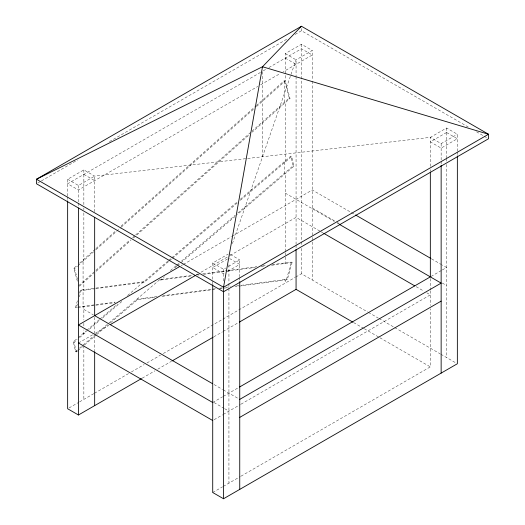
<?xml version="1.0" encoding="UTF-8"?>
<svg xmlns="http://www.w3.org/2000/svg" width="525" height="525" viewBox="0 0 525 525"><rect width="100%" height="100%" fill="white"/><g stroke="black" fill="none" stroke-linecap="round" stroke-linejoin="round"><path stroke-width="0.39" stroke-dasharray="2.62 1.97" d="M77.431 303.89L76.342 307.801L75.561 307.348L77.529 300.307M79.492 293.272L80.371 290.141L95.209 288.166M79.4 296.848L81.145 290.594L95.176 288.724M236.624 285.928L286.519 279.293L291.329 262.087L292.103 262.533L287.293 279.74L234.97 286.702M232.398 243.652L296.067 59.85L312.283 50.492L312.283 80.351M77.352 281.21L73.828 268.282L77.3 265.184M79.61 263.123L95.32 249.119M95.931 248.574L115.52 231.112M121.032 226.196L255.708 106.142M256.318 105.597L284.478 80.489L285.259 80.942L290.03 98.438L252.203 132.156M77.51 279.379L74.609 268.728L77.497 266.155M78.074 265.637L93.653 251.751M96.101 249.572L120.586 227.738M121.196 227.194L254.041 108.773M256.489 106.588L285.259 80.942L285.259 74.419M78.599 285.777L95.32 270.867M95.931 270.322L130.213 239.761M132.661 237.576L135.109 235.397M135.726 234.852L251.423 131.709M252.033 131.165L289.249 97.985L284.478 80.489L284.478 102.237L285.259 102.69L285.259 162.028L284.478 161.575L284.478 173.191L285.259 173.637L285.259 251.993M79.38 286.223L93.653 273.499M96.101 271.32L130.994 240.214M133.442 238.028L249.139 134.886M77.51 350.962L76.355 351.947L75.574 351.501L73.297 341.827L77.575 338.179M78.186 337.654L86.166 330.848M86.782 330.317L99.127 319.784M99.743 319.252L117.646 303.975M127.568 295.503L168.013 260.984M168.637 260.452L171.13 258.326M171.754 257.795L237.766 201.442M240.26 199.316L290.857 156.128L291.637 156.581L293.915 166.254L237.274 214.594M76.355 351.947L74.078 342.28L77.136 339.668M79.577 337.582L86.947 331.295M89.414 329.188L99.907 320.23M102.375 318.124L121.511 301.79L119.91 302.006M95.99 288.619L144.506 282.168L168.794 261.43M169.418 260.899L171.911 258.772M172.528 258.241L237.3 202.958M240.417 200.301L291.637 156.581M75.574 351.501L77.306 350.024M79.616 348.049L81.349 346.572M83.075 345.096L94.205 335.6M94.822 335.068L159.843 279.569L192.216 275.264M170.435 270.526L176.046 265.742M176.669 265.21L179.163 263.084M181.657 260.951L235.246 215.211M237.74 213.084L293.134 165.802L290.857 156.128M78.087 350.47L82.701 346.533M84.472 345.017L96.219 334.996M96.836 334.464L107.96 324.968M110.434 322.862L137.629 299.644L154.665 297.38M159.843 279.569L160.624 280.022L164.364 276.832M174.956 267.789L176.827 266.195M177.45 265.657L234.78 216.727M37.885 182.93L40.72 181.296M41.429 180.882L77.562 160.02M109.449 141.612L288.008 38.522M295.096 34.433L301.468 30.752L468.694 127.293M67.646 196.022L67.646 179.248L83.856 169.89L94.664 176.131L430.336 137.366L446.545 128.008L457.354 134.249L457.354 151.023M285.259 73.605L285.259 53.609L301.468 44.251L312.283 50.492M260.439 72.443L67.646 183.75L78.455 189.991L257.775 86.461M263.274 70.803L266.109 69.162M268.944 67.528L301.468 48.753L312.283 54.987L283.303 71.722M67.646 179.248L78.455 185.489L94.664 176.131L94.664 211.719M260.61 84.82L280.468 73.356M181.184 265.676L182.602 264.863M183.31 264.449L231.532 236.611M232.24 236.198L312.283 189.991L354.907 214.6M212.717 283.874L212.717 263.005L228.231 254.054M78.455 342.989L92.551 334.852M95.373 333.217L108.846 325.441M196.074 275.08L198.201 273.853M201.042 272.213L229.405 255.839M230.114 255.426L296.067 217.35L320.224 231.295M227.522 258.963L212.717 267.507L223.532 273.748L224.936 272.934M212.717 263.005L223.532 269.246L225.645 268.026M228.46 266.398L239.741 259.888L239.741 276.662M430.336 166.412L430.336 137.366L441.144 143.607L457.354 134.249M227.758 271.307L239.741 264.39L228.933 258.149M69.051 407.938L78.921 402.242M79.629 401.835L93.785 393.658M94.493 393.251L128.533 373.597M131.368 371.956L144.132 364.586M146.974 362.952L160.447 355.169M163.282 353.535L222.141 319.554M222.849 319.141L295.129 277.417M295.831 277.01L301.468 273.755L367.69 311.981M142.177 378.197L154.947 370.827M157.782 369.193L171.255 361.41M213.806 336.847L222.311 331.931M223.027 331.524L238.626 322.514M212.717 402.511L222.587 396.808M223.296 396.401L238.862 387.417M431.038 276.465L441.61 270.362M442.319 269.955L446.545 267.507L442.286 265.046M214.128 419.698L222.587 414.809M223.296 414.402L240.279 404.598M240.988 404.191L430.336 294.873L426.786 292.819M212.717 492.509L222.587 486.813M223.296 486.406L240.279 476.602M240.988 476.188L430.336 366.87L430.336 308.779M96.016 288.061L143.725 281.715L144.506 282.168M196.265 274.726L199.5 274.299M202.735 273.866L227.017 270.637M227.824 270.533L256.961 266.654M262.625 265.899L267.481 265.256M272.337 264.607L291.329 262.087M160.624 280.022L191.376 275.933M197.853 275.067L199.467 274.857M203.516 274.319L225.369 271.412M226.177 271.3L255.314 267.428M260.978 266.674L265.027 266.136M271.497 265.276L292.103 262.533M75.561 307.348L77.063 307.151M77.818 307.046L95.097 304.749M95.898 304.644L115.126 302.085M157.126 296.5L136.848 299.197L137.629 299.644M162.809 295.746L215.532 288.73M219.588 288.192L222.83 287.759M226.078 287.332L230.941 286.683M77.844 307.598L95.071 305.307M95.872 305.202L115.1 302.643M161.963 296.408L216.313 289.183M219.555 288.75L222.797 288.317M223.611 288.212L227.666 287.674M476.49 131.795L483.571 135.883M484.28 136.297L487.115 137.931M285.259 53.609L296.067 59.85L296.067 75.803M285.259 58.111L296.067 64.352M289.249 97.985L290.03 98.438M293.134 165.802L293.915 166.254M431.629 258.897L441.577 264.639M312.283 207.992L336.433 221.937M337.142 222.344L339.275 223.578M442.286 283.047L446.545 285.508M285.259 193.115L334.432 221.498M337.273 223.138L338.691 223.958M320.933 231.709L323.065 232.936M416.128 286.67L423.944 291.178M284.478 262.992L285.259 263.445L285.259 252.814M368.406 312.395L378.348 318.137M379.057 318.544L393.98 327.16M394.688 327.567L440.153 353.817M440.862 354.231L456.002 362.972M286.519 279.293L287.293 279.74M284.478 279.562L285.259 280.009L285.259 283.113M353.607 322.573L363.556 328.315M364.265 328.729L379.188 337.339M379.897 337.752L430.336 366.87M230.285 254.428L239.741 259.888M83.856 174.385L94.664 180.626M73.828 268.282L74.609 268.728M80.371 290.141L81.145 290.594M83.856 309.389L93.312 314.849M214.016 384.536L222.541 389.458M223.25 389.865L239.741 399.387M214.016 402.537L223.958 408.279M224.674 408.686L228.933 411.147M83.075 333.48L83.856 333.933L83.856 329.838M73.297 341.827L74.078 342.28M457.354 151.843L457.354 155.932M446.545 128.008L446.545 157.874M446.545 158.688L446.545 161.149M446.545 164.417L446.545 357.512M441.144 143.607L441.144 160.381M441.144 161.201L441.144 164.476M430.336 169.687L430.336 171.327M430.336 278.506L430.336 289.964M430.336 290.778L430.336 305.504M312.283 81.172L312.283 236.631M312.283 237.444L312.283 279.989M301.468 28.501L301.468 30.752M301.468 44.251L301.468 241.021M301.468 241.841L301.468 245.116M301.468 248.391L301.468 273.755M296.067 76.624L296.067 244.355M296.067 245.168L296.067 248.443M262.5 71.656L262.5 156.752M239.741 277.476L239.741 280.75M228.933 264.692L228.933 282.693M228.933 283.513L228.933 287.602M228.933 288.422L228.933 483.151M223.532 269.246L223.532 281.932M94.664 317.264L94.664 350.812M83.856 169.89L83.856 204.724M83.856 208.005L83.856 209.646M83.856 212.927L83.856 260.485L83.075 260.033L83.075 281.781L83.856 282.233L83.856 290.233L83.075 289.78L83.075 306.351L83.856 306.797L83.856 320.027M83.856 323.295L83.856 326.57M83.856 345.542L83.856 399.387M78.455 185.489L78.455 202.263M78.455 203.083L78.455 206.351M67.646 196.842L67.646 200.11M446.545 132.51L430.336 141.868L441.144 148.109L457.354 138.751L446.545 132.51"/><path stroke-width="0.79" d="M301.468 26.25L262.5 66.747L36.468 179.248L36.468 183.75L223.532 291.749L488.532 138.751L488.532 134.249L301.468 26.25L36.468 179.248L223.532 287.247L488.532 134.249L262.5 66.747L223.532 287.247L223.532 498.75L212.717 492.509L212.717 284.688M179.767 266.497L78.455 324.988L212.717 402.511M110.27 324.621L195.366 275.494M67.646 200.931L67.646 408.752L78.455 414.993L141.468 378.61M171.964 361.003L213.098 337.253M239.334 322.107L296.067 289.354L352.898 322.166M239.571 387.01L430.336 276.872L430.336 172.141M239.741 399.387L441.144 283.113L339.399 224.372M239.741 417.388L441.144 301.114M223.532 498.75L457.354 363.753L457.354 155.932M355.615 215.014L430.92 258.484M323.774 233.349L414.704 285.849M212.592 383.716L94.664 315.63L94.664 217.448M78.455 342.989L212.717 420.512M441.144 165.29L441.144 373.111M296.067 249.263L296.067 289.354M239.741 281.571L239.741 489.392M94.664 351.632L94.664 405.628M78.455 207.992L78.455 414.993"/></g></svg>
